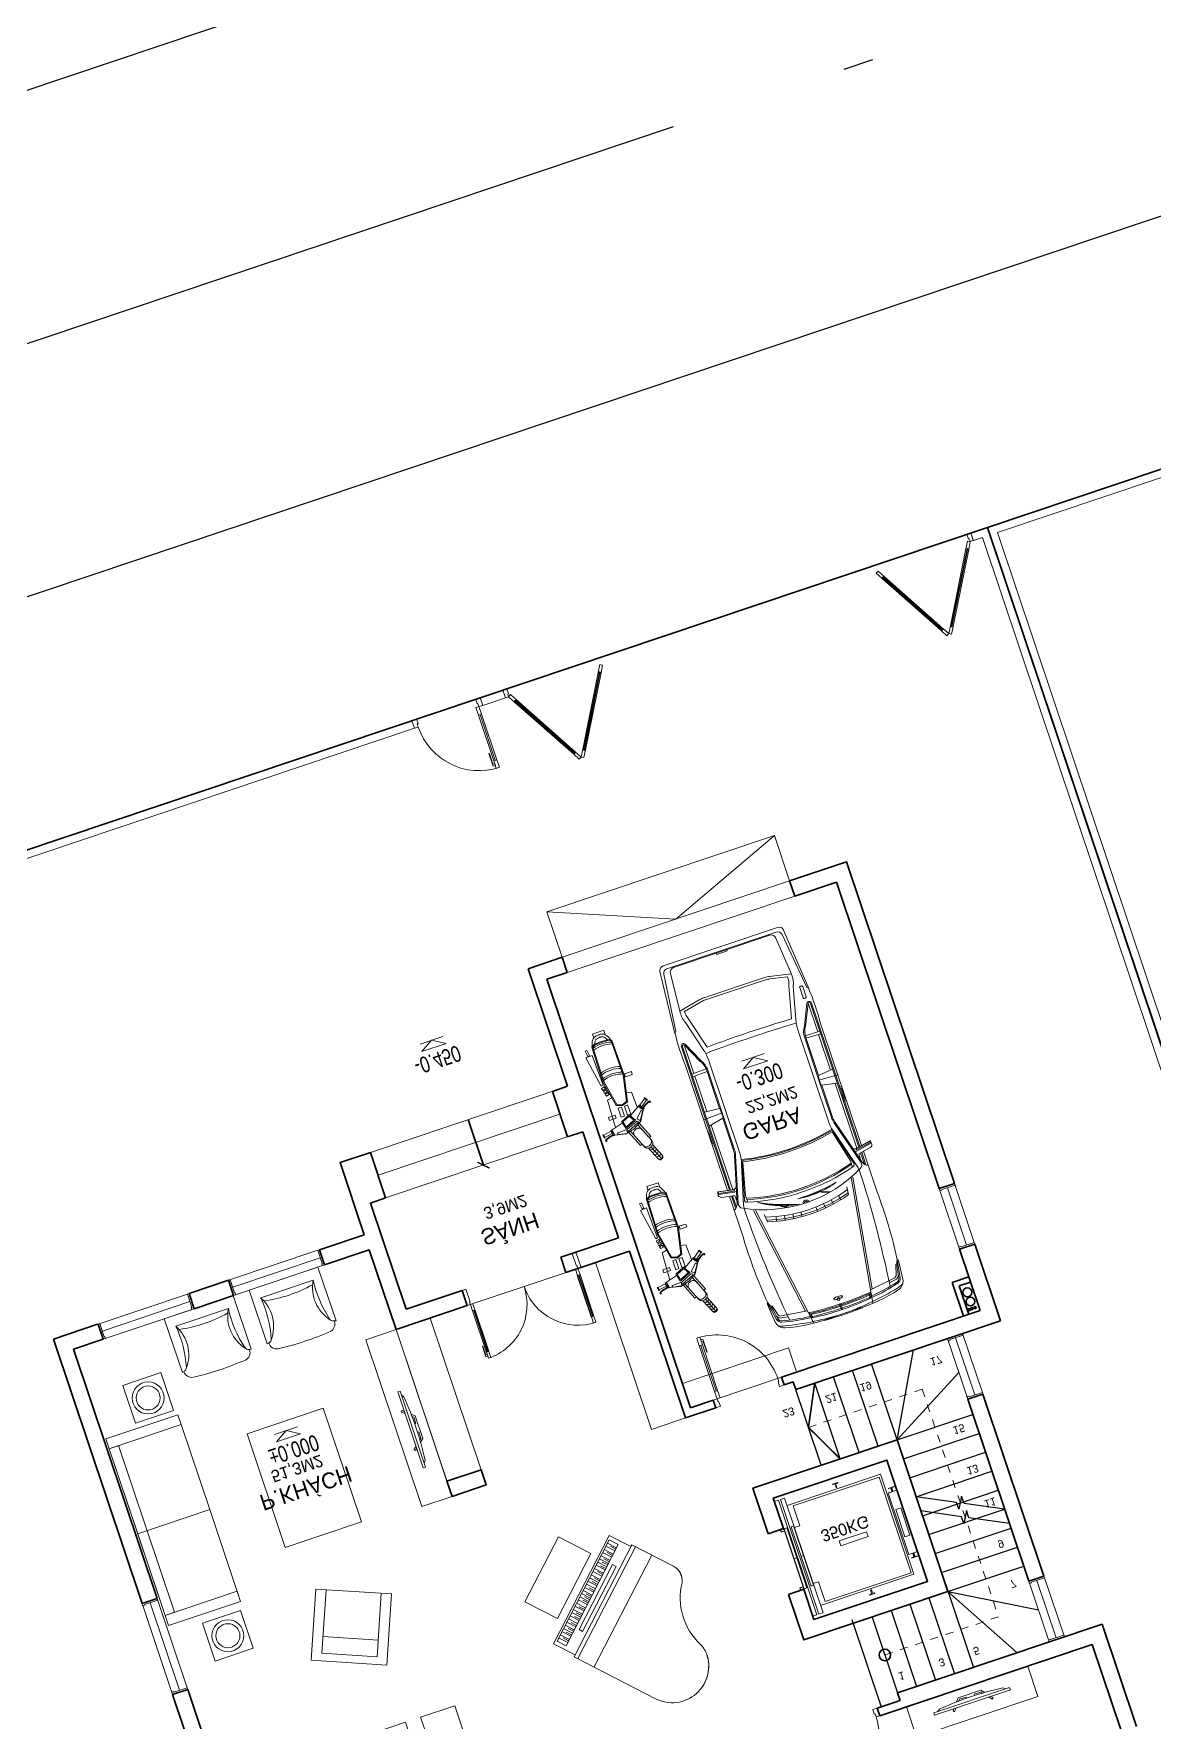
# Model space of a CAD drawing. Header units: metres. Extents: x 551291 to 569219, y 2064429 to 2066248.
# Drawn here: x 552563.18 to 552577.19, y 2065545.77 to 2065566.87 of the extents above; entities that cross this region are included whole.
import ezdxf

# ---------------------------------------------------------------- set-up
doc = ezdxf.new("R2010")
doc.units = ezdxf.units.M
for name, pattern in [('$AUDIT_BAD_LTYPE2', [0]), ('ACAD_ISO10W100', [18.5, 12, -3, 0.5, -3]), ('CENTER', [2, 1.25, -0.25, 0.25, -0.25]), ('HIDDEN', [0.375, 0.25, -0.125]), ('HIDDEN2', [0.1875, 0.125, -0.0625])]:
    doc.linetypes.add(name, pattern=pattern)
doc.layers.get('0').update_dxf_attribs({"linetype": 'CONTINUOUS'})
for name, color, linetype, lineweight in [('-CENTER', 143, 'CENTER', 13), ('-CONCRETE', 1, 'CONTINUOUS', 35), ('-DOOR', 137, 'CONTINUOUS', 9), ('-FURNITURE', 46, 'CONTINUOUS', 9), ('-HATCH', 8, 'CONTINUOUS', 5), ('-KH', 143, 'CONTINUOUS', 13), ('-LINE1', 7, 'CONTINUOUS', 18), ('-LINE2', 252, 'CONTINUOUS', 9), ('-TEXT', 7, 'CONTINUOUS', 15), ('-WALL', 4, 'CONTINUOUS', 35), ('CUA', 147, 'CONTINUOUS', 5)]:
    doc.layers.add(name, color=color, linetype=linetype, lineweight=lineweight)
for name, color, linetype in [('APOLIC', 7, 'CONTINUOUS'), ('ChiaLo', 128, 'CENTER'), ('datOBt', 42, 'CONTINUOUS'), ('LogDg', 7, 'CONTINUOUS'), ('loKBT', 42, 'CONTINUOUS'), ('SOLO', 7, 'CONTINUOUS'), ('TEXT25', 2, 'CONTINUOUS'), ('TimDg', 222, 'CONTINUOUS'), ('ViaHeS', 32, 'CONTINUOUS')]:
    doc.layers.add(name, color=color, linetype=linetype)
doc.styles.add('1', font='arial.ttf')
doc.styles.add('kieuchuDim', font='arial.ttf', dxfattribs={"width": 0.75})
doc.styles.add('T1', font='', dxfattribs={"height": 200})
doc.styles.add('vnavanth', font='', dxfattribs={"width": 0.8})
doc.styles.get('T1').set_extended_font_data('VNgeometric Light')
doc.styles.get('vnavanth').set_extended_font_data('.VnAvantH')
doc.dimstyles.new('1-100A3', dxfattribs={"dimscale": 100, "dimtxt": 2, "dimasz": 1.2, "dimexe": 1.8, "dimexo": 0, "dimgap": 0.75, "dimtad": 1, "dimdec": 0, "dimzin": 0, "dimdsep": 46, "dimtxsty": 'kieuchuDim', "dimblk": 'ARCHTICK', "dimcen": 0, "dimdle": 1.8, "dimclrd": 256, "dimclre": 256, "dimclrt": 7, "dimadec": 0, "dimazin": 0, "dimtfac": 0.0001, "dimtdec": 0, "dimtix": 1, "dimtmove": 2, "dimatfit": 3, "dimldrblk": 'ARCHTICK', "dimfxl": 0, "dimtolj": 1, "dimtzin": 0, "dimarcsym": 0})

# ---------------------------------------------------------------- blocks, each defined once
blk = doc.blocks.new('MAU M1BT')
at = {"layer": '-LINE1', "lineweight": 18}
for q in [(-7777, -4700), (-8377, -4700), (-8377, -4700)]:
    blk.add_line((-8377, -4700), q, dxfattribs=at)
at = {"layer": '-LINE1', "ltscale": 10}
blk.add_lwpolyline([(2760, -4600), (3100, -4600), (3100, 15200), (-9200, 15200), (-9200, -4600), (-3500, -4600)], dxfattribs=at)
at = {"layer": '-WALL'}
blk.add_lwpolyline([(-9300, -4700), (3200, -4700), (3200, 15300), (-9300, 15300)], close=True, dxfattribs=at)
blk = doc.blocks.new('*U1106')
at = {"ltscale": 10}
for p, q in [((0, 1600), (0, 0)), ((200, 1555), (200, 45)), ((400, 1555), (400, 0)), ((400, 0), (0, 0))]:
    blk.add_line(p, q, dxfattribs=at)
for points in [[(400, 1600), (400, 1555), (50, 1555), (50, 1540), (0, 1540), (0, 1600)], [(400, 0), (400, 45), (50, 45), (50, 60), (0, 60), (0, 0)]]:
    blk.add_lwpolyline(points, close=True, dxfattribs=at)
blk = doc.blocks.new('*U1121')
at = {"ltscale": 10}
for p, q in [((0, 2400), (0, 0)), ((200, 2355), (200, 45)), ((400, 2355), (400, 0)), ((400, 0), (0, 0))]:
    blk.add_line(p, q, dxfattribs=at)
for points in [[(400, 2400), (400, 2355), (50, 2355), (50, 2340), (0, 2340), (0, 2400)], [(400, 0), (400, 45), (50, 45), (50, 60), (0, 60), (0, 0)]]:
    blk.add_lwpolyline(points, close=True, dxfattribs=at)
blk = doc.blocks.new('*U1176')
for points in [[(22, 667), (22, 837), (50, 837), (50, 808), (27, 808), (27, 667)], [(0, 0), (50, 0), (50, -40), (60, -40), (60, -246), (0, -246)], [(1845, 0), (1795, 0), (1795, -40), (1785, -40), (1785, -246), (1845, -246)]]:
    blk.add_lwpolyline(points, close=True)
for points in [[(50, 772), (90, 772), (90, 872), (50, 872), (50, 772)], [(1795, 772), (1755, 772), (1755, 872), (1795, 872), (1795, 772)], [(50, 775), (50, 100)], [(1795, 775), (1795, 100)], [(50, 100), (90, 100), (90, 0), (50, 0), (50, 100)], [(1795, 100), (1755, 100), (1755, 0), (1795, 0), (1795, 100)]]:
    blk.add_lwpolyline(points)
at = {"ltscale": 0.3}
for points in [[(922, 0, 0.414214), (50, 872, 0.414214)], [(922, 0, -0.414214), (1795, 872, -0.414214)]]:
    blk.add_lwpolyline(points, format="xyb", dxfattribs=at)
at = {"layer": 'APOLIC', "linetype": '$AUDIT_BAD_LTYPE2'}
for p, q in [((70, 100), (70, 772)), ((90, 772), (90, 100)), ((1755, 772), (1755, 100)), ((1775, 100), (1775, 772))]:
    blk.add_line(p, q, dxfattribs=at)
blk = doc.blocks.new('A$C6CE07C06')
for p, q in [((2811, 1945), (2844, 1766)), ((2816, 1953), (2822, 1954)), ((2828, 1949), (2860, 1769)), ((1355, 1774), (989, 1774)), ((1356, 1801), (1350, 1615)), ((1387, 1801), (1382, 1615)), ((1842, 1774), (1387, 1774)), ((1857, 1615), (1840, 1801)), ((1925, 1839), (1915, 1601)), ((1980, 1615), (2018, 1801)), ((2839, 1774), (2013, 1774)), ((2856, 1761), (2853, 1760)), ((2900, 1839), (3433, 1839)), ((3068, 1815), (2905, 1815)), ((3055, 1801), (2907, 1801)), ((2996, 1774), (2912, 1774)), ((3245, 1511), (3341, 1500)), ((3370, 1393), (3312, 1380)), ((3391, 1290), (3332, 1281)), ((3406, 1186), (3347, 1180)), ((3414, 1081), (3355, 1079)), ((3414, 884), (3355, 886)), ((3391, 675), (3332, 685)), ((3406, 779), (3347, 785)), ((3341, 465), (3245, 454)), ((3370, 572), (3312, 585)), ((1356, 164), (1350, 350)), ((1387, 164), (1382, 351)), ((1857, 351), (1840, 164)), ((1925, 127), (1915, 364)), ((1980, 351), (2018, 164)), ((1355, 191), (989, 191)), ((1842, 191), (1387, 191)), ((2839, 191), (2013, 191)), ((2811, 20), (2844, 199)), ((2816, 12), (2822, 11)), ((2828, 16), (2860, 196)), ((2901, 127), (3422, 127)), ((3068, 150), (2905, 150)), ((3055, 164), (2907, 164)), ((2996, 191), (2912, 191))]:
    blk.add_line(p, q)
for points in [[(817, 1835, -0.039974), (1255, 1839), (2827, 1839)], [(2912, 1774), (2884, 1931, 0.322829), (2849, 1965), (2812, 1959, 0.422531), (2806, 1952), (2842, 1758), (2825, 1723)], [(4553, 340, -0.027873), (3110, 247, -0.059366), (3058, 256), (2582, 386, 0.079464), (2446, 413), (1281, 413, 0.06068), (1127, 394), (736, 296, -0.120949), (592, 270), (116, 311, -0.39497), (59, 371), (59, 1600, -0.404135), (117, 1660), (602, 1699, -0.112937), (736, 1673), (1127, 1571, 0.06068), (1281, 1553), (2446, 1553, 0.070217), (2582, 1578), (3058, 1711, -0.044809), (3109, 1718, -0.02806), (4553, 1625)], [(585, 1698), (531, 1430, 0.050349), (524, 1369), (524, 593, 0.051729), (531, 530), (585, 271)], [(713, 346, -0.11132), (605, 325), (561, 536, -0.051729), (555, 593), (555, 1369, -0.050349), (560, 1424), (605, 1644, -0.111864), (714, 1623), (1102, 1522, 0.016174), (1102, 443), (713, 347)], [(2832, 150), (1846, 150), (999, 150, -0.758852), (984, 205), (1232, 321, -0.14996), (1372, 364), (1915, 364), (2389, 364, -0.077307), (2455, 354), (3016, 199, 0.360394), (3088, 230, 0.242572), (3089, 1735, 0.360655), (3017, 1766), (2455, 1611, -0.077307), (2389, 1601), (1915, 1601), (1372, 1601, -0.137614), (1232, 1645), (984, 1761, -0.758852), (999, 1815), (1846, 1815), (2832, 1815)], [(2834, 1801), (999, 1801, 0.768317), (992, 1772), (1240, 1655, 0.14228), (1371, 1613), (1857, 1615), (1865, 1608), (1971, 1608), (1980, 1615), (2389, 1615, 0.077278), (2451, 1624), (3023, 1782, 0.231129), (3080, 1839)], [(4578, 1777, -0.06824), (4603, 1702, -0.051611), (4688, 983), (4688, 1178, 0.069896), (4626, 1707, 0.32103), (4523, 1797), (4292, 1820, 0.311578), (4273, 1810, 0.311578)], [(4609, 1370, 0.043765), (4549, 1724, 0.303464), (4496, 1773), (4373, 1795, 0.018633), (4273, 1810, 0.083909), (4370, 1778), (4493, 1756, -0.304556), (4533, 1720, -0.038587), (4593, 1374)], [(4517, 1385), (4476, 1703, 0.304567), (4446, 1739), (4333, 1770, -0.23887), (4324, 1778), (4320, 1790)], [(4512, 1628), (4500, 1706, 0.304567), (4453, 1762), (4438, 1766)], [(1170, 1557, 0.017383), (1170, 408, -9.34877)], [(2526, 1563, -0.107872), (2527, 402, 0.970081)], [(2537, 1565, -0.107895), (2538, 400, -0.109161)], [(3212, 1273, -0.045041), (3259, 1070, 0.050749), (3081, 1543, -0.062222), (3208, 1285), (3219, 1281), (3256, 1209)], [(3104, 1495, -0.052375), (3205, 1275), (3214, 1272), (3259, 1184)], [(4578, 988, 0.025968), (4561, 1353, -0.502127), (4565, 1357), (4613, 1347)], [(3197, 762, -0.045041), (3153, 558, 0.050749), (3195, 1062, -0.062222), (3198, 775), (3207, 766), (3242, 679)], [(4689, 1226), (4695, 1226, -0.001921), (4700, 983)], [(3239, 660), (3198, 760), (3191, 767, 0.052375), (3195, 1009)], [(4578, 188, 0.06824), (4603, 263, 0.051611), (4688, 983), (4688, 788, -0.069896), (4626, 258, -0.32103), (4523, 168), (4292, 145, -0.311578), (4273, 155, -0.311578)], [(4613, 618), (4565, 608, -0.502127), (4561, 612, 0.02601), (4578, 977, 0.026384)], [(4689, 739), (4695, 739, 0.001921), (4700, 983)], [(4611, 595, -0.046101), (4549, 241, -0.303464), (4496, 192), (4373, 171, -0.018633), (4273, 155, -0.083909), (4370, 187), (4493, 209, 0.304556), (4533, 245, 0.038587), (4593, 591)], [(4517, 580), (4476, 262, -0.304567), (4446, 227), (4333, 195, 0.23887), (4324, 187), (4320, 175)], [(2834, 164), (999, 164, -0.768317), (992, 193), (1240, 310, -0.149181), (1371, 351), (1857, 351), (1865, 357), (1971, 357), (1980, 351), (2389, 351, -0.077278), (2451, 341), (3023, 184, -0.228236), (3080, 127)], [(2912, 191), (2884, 34, -0.322829), (2849, 0), (2812, 6, -0.422531), (2806, 14), (2842, 207), (2825, 242)], [(4512, 337), (4500, 259, -0.304567), (4453, 203), (4438, 199)], [(817, 130, 0.041495), (1267, 127), (2827, 127)]]:
    blk.add_lwpolyline(points, format="xyb")
for points in [[(2835, 1963), (2874, 1764), (2872, 1737)], [(2072, 1839), (2072, 1815), (2251, 1815), (2251, 1839)], [(2092, 1839), (2092, 1830), (2233, 1830), (2233, 1839)], [(2558, 1553), (2959, 1653), (3041, 1653)], [(3153, 1597), (4682, 1360)], [(3157, 1617), (4514, 1407)], [(49, 1051), (76, 1051), (76, 920), (49, 920)], [(2558, 412), (2959, 313), (3041, 313)], [(3153, 368), (4682, 605)], [(3157, 348), (4514, 558)], [(2835, 2), (2874, 201), (2872, 228)], [(2072, 127), (2072, 150), (2251, 150), (2251, 127)], [(2092, 127), (2092, 135), (2233, 135), (2233, 127)]]:
    blk.add_lwpolyline(points)
for points in [[(48, 285), (48, 1680, -0.373826), (99, 1739), (803, 1820), (820, 1839), (54, 1773, 0.383818), (0, 1713), (0, 252, 0.383818), (54, 192), (820, 126), (803, 145), (99, 226, -0.373826)], [(2557, 404), (3001, 284, 0.388671), (3036, 301, 0.143383), (3036, 1665, 0.390953), (3001, 1682), (2557, 1559, -0.106047)], [(4564, 983, 0.027521), (4546, 1368, -0.543027), (4554, 1373), (4603, 1360, -0.308444), (4617, 1345, -0.028524), (4637, 983, -0.028524), (4617, 620, -0.308444), (4603, 605), (4554, 592, -0.543027), (4546, 597, 0.027521)], [(4501, 981, 0.027754), (4500, 1005, 0.037978), (4497, 1021, 0.078467), (4490, 1036, 0.253942), (4486, 1038, 0.253942), (4481, 1036, 0.078467), (4475, 1021, 0.037978), (4472, 1005, 0.027754), (4470, 981, 0.027754), (4472, 958, 0.037978), (4475, 941, 0.078467), (4481, 927, 0.253942), (4486, 924, 0.253942), (4490, 927, 0.078467), (4497, 941, 0.037978), (4500, 958, 0.027754)], [(906, 228), (776, 228, 0.414214), (764, 215), (764, 203, 0.414214), (776, 190), (906, 190, 0.414214), (919, 203), (919, 215, 0.414214)]]:
    blk.add_lwpolyline(points, format="xyb", close=True)
blk.add_lwpolyline([(4637, 988), (4570, 988), (4570, 977), (4637, 977)], close=True)
blk.add_circle((4502, 982), 17.5)
for centre, radius, start, end in [((2818, 1947), 6.67, 102.2823, 190.4042), ((2821, 1948), 6.67, 10.3268, 82.609), ((3648, -4086), 5929, 83.9529, 92.0822), ((2851, 1767), 6.67, 190.4042, 285.2365), ((2854, 1768), 6.67, 285.2365, 10.3268), ((714, 984), 2372, 343.5716, 16.3779), ((714, 983), 2387, 343.6793, 16.2892), ((1629, 983), 1731, 359.9757, 17.6213), ((1607, 983), 1789, 359.9764, 16.8703), ((1629, 983), 1789, 359.9764, 16.7982), ((1059, 1015), 3532, 359.565, 5.5133), ((1059, 1015), 3560, 359.5684, 5.381), ((4612, 1343), 4.58, 6.5805, 75.1489), ((3280, 983), 40.8, 103.7631, 256.1858), ((3280, 983), 25.6, 111.5508, 248.398), ((1629, 982), 1731, 342.3787, 0.0243), ((1607, 982), 1789, 343.1297, 0.0236), ((1629, 982), 1789, 343.2018, 0.0236), ((1059, 950), 3532, 354.4867, 0.4446), ((1059, 950), 3560, 354.619, 0.4411), ((4612, 622), 4.58, 284.8511, 353.4195), ((2851, 198), 6.67, 74.7635, 169.5958), ((2818, 19), 6.67, 169.5958, 257.7177), ((2821, 17), 6.67, 277.391, 349.6732), ((2854, 197), 6.67, 349.6732, 74.7635), ((3653, 6050), 5928, 267.7698, 276.0029)]:
    blk.add_arc(centre, radius, start, end)
blk = doc.blocks.new('mb-xemay3')
for p, q in [((-251, 1752), (-271, 1714)), ((-235, 1716), (-256, 1678)), ((-170, 1565), (-251, 1752)), ((-251, 1752), (-209, 1741)), ((-235, 1716), (-194, 1705)), ((-220, 1680), (-240, 1642)), ((-204, 1644), (-224, 1606)), ((-220, 1680), (-178, 1669)), ((-189, 1608), (-209, 1570)), ((-204, 1644), (-162, 1633)), ((-189, 1608), (-147, 1596)), ((-51, 1510), (-75, 1499)), ((-187, 1451), (-212, 1440)), ((174, 1196), (158, 841)), ((-164, 1040), (-155, 841)), ((-155, 841), (-93, 828)), ((158, 841), (97, 828))]:
    blk.add_line(p, q)
for points in [[(-198, 1545), (-271, 1714, -0.414214), (-257, 1750), (-245, 1755, -0.414214), (-209, 1741)], [(-209, 1741), (-136, 1572, -0.414214)], [(-101, 1252), (-205, 1492, -0.414214), (-176, 1563), (-164, 1568, -0.414214), (-93, 1540)], [(-132, 1324), (-195, 1469, -0.414214), (-167, 1540), (-154, 1546, -0.414214), (-83, 1517)], [(-93, 1540), (11, 1300, -0.414214)], [(-51, 1510), (37, 1307, -0.414214)], [(-124, 1238), (-212, 1440, -0.414214)], [(-132, 1324), (-132, 1324, 0.414214), (-61, 1296), (-49, 1301, 0.414214), (-21, 1372)], [(2, 965), (-71, 938, 0.159003), (-72, 936), (-137, 607, 0.056269), (-137, 606), (-129, 148, 0.282908), (-126, 144), (-85, 124, 0.100529), (-83, 124), (2, 121)], [(2, 965), (74, 938, -0.159003), (76, 936), (141, 607, -0.056269), (141, 606), (132, 148, -0.282908), (130, 144), (89, 124, -0.100529), (87, 124), (2, 121)]]:
    blk.add_lwpolyline(points, format="xyb")
for points in [[(-48, 1283), (-151, 1222), (-226, 1096), (-180, 1036), (-53, 1113)], [(-48, 1283), (67, 1316), (210, 1284), (222, 1209), (78, 1170)], [(236, 1271), (258, 1277), (277, 1281), (291, 1285), (303, 1288), (311, 1291), (318, 1294), (323, 1296), (327, 1298), (330, 1300), (333, 1302), (336, 1303), (338, 1305), (339, 1306), (340, 1308), (341, 1309), (342, 1310), (342, 1312), (343, 1314), (343, 1315), (343, 1317), (342, 1318), (342, 1320), (341, 1321), (341, 1322), (340, 1323), (339, 1324), (338, 1325), (337, 1325), (336, 1325), (335, 1325), (334, 1325), (333, 1325), (332, 1325), (331, 1324), (331, 1323), (330, 1323), (329, 1322), (329, 1321), (329, 1320), (329, 1320), (329, 1319), (329, 1318), (329, 1318), (330, 1317), (330, 1316), (331, 1316), (331, 1315), (332, 1314), (332, 1314), (332, 1313), (333, 1313), (333, 1312), (332, 1311), (332, 1311), (332, 1310), (331, 1309), (330, 1308), (329, 1307), (327, 1306), (325, 1305), (323, 1304), (321, 1302), (318, 1301), (314, 1300), (310, 1298), (306, 1297), (302, 1295), (296, 1294), (291, 1292), (285, 1291), (279, 1289), (273, 1288), (266, 1286), (259, 1284), (253, 1283), (247, 1281), (243, 1279), (239, 1277), (237, 1274), (236, 1271)], [(-235, 1068), (-254, 1055), (-270, 1045), (-283, 1037), (-293, 1031), (-301, 1027), (-308, 1024), (-313, 1022), (-317, 1020), (-320, 1019), (-324, 1018), (-326, 1017), (-329, 1017), (-331, 1017), (-333, 1017), (-335, 1017), (-336, 1018), (-338, 1019), (-339, 1019), (-340, 1021), (-341, 1022), (-342, 1023), (-343, 1024), (-344, 1026), (-344, 1027), (-344, 1028), (-344, 1029), (-344, 1030), (-343, 1031), (-343, 1032), (-342, 1033), (-341, 1034), (-341, 1034), (-340, 1035), (-339, 1035), (-338, 1035), (-337, 1035), (-336, 1035), (-335, 1035), (-334, 1034), (-334, 1034), (-333, 1033), (-333, 1033), (-333, 1032), (-333, 1031), (-332, 1030), (-332, 1029), (-332, 1029), (-332, 1028), (-332, 1027), (-332, 1027), (-331, 1026), (-331, 1026), (-330, 1025), (-329, 1025), (-329, 1025), (-327, 1025), (-326, 1025), (-325, 1025), (-323, 1025), (-321, 1026), (-318, 1027), (-316, 1028), (-313, 1029), (-309, 1030), (-306, 1032), (-302, 1034), (-297, 1037), (-293, 1039), (-288, 1042), (-283, 1045), (-277, 1049), (-272, 1052), (-266, 1056), (-261, 1060), (-255, 1063), (-250, 1066), (-245, 1069), (-241, 1070), (-238, 1070), (-235, 1068)], [(6, 955), (-62, 929), (-126, 605), (-118, 152), (-82, 135), (2, 132)], [(-2, 955), (65, 929), (129, 605), (121, 152), (85, 135), (1, 132)], [(165, 247), (247, 254), (178, 651), (151, 646), (165, 247)], [(127, 142), (119, 114), (109, 88), (98, 69), (86, 55), (74, 46), (61, 40), (50, 36), (38, 34), (28, 33), (18, 32), (9, 31), (0, 31), (-8, 31), (-17, 31), (-26, 32), (-35, 34), (-44, 36), (-54, 39), (-65, 45), (-75, 55), (-86, 69), (-97, 88), (-109, 114), (-117, 139)], [(87, 124), (79, 103), (70, 89), (62, 80), (56, 75), (49, 71), (42, 69), (33, 68), (23, 66), (15, 65), (7, 65), (0, 64), (-7, 64), (-14, 65), (-21, 66), (-29, 67), (-35, 68), (-40, 70), (-45, 73), (-51, 78), (-58, 88), (-67, 103), (-76, 124)], [(-75, 55), (-75, -4), (76, -4)], [(76, -4), (76, 48)]]:
    blk.add_lwpolyline(points)
for points in [[(49, 1288), (46, 1273, -0.263447), (42, 1267), (-99, 1206, -0.284079), (-106, 1207), (-118, 1217, -0.557537), (-116, 1228), (39, 1295, -0.582971)], [(51, 1304), (52, 1273, 0.410324), (59, 1266), (165, 1270, 0.378952), (172, 1276), (172, 1284, 0.387788), (167, 1291), (59, 1311, 0.482138)], [(-141, 1206), (-120, 1184, -0.410324), (-120, 1174), (-195, 1099, -0.378952), (-204, 1099), (-210, 1104, -0.387788), (-212, 1113), (-152, 1205, -0.482138)], [(55, 1244), (78, 1156, -0.369055), (74, 1149), (-34, 1102, -0.369055), (-43, 1104), (-91, 1181, -0.460861), (-88, 1190), (46, 1248, -0.460861)], [(46, 1225), (62, 1164, -0.369055), (58, 1156), (-29, 1119, -0.369055), (-38, 1121), (-71, 1175, -0.460861), (-68, 1184), (37, 1230, -0.460861)]]:
    blk.add_lwpolyline(points, format="xyb", close=True)
for points in [[(229, 1210), (217, 1285), (228, 1286), (240, 1212)], [(243, 1221), (238, 1253), (339, 1271), (344, 1239)], [(347, 1234), (339, 1278), (346, 1279), (354, 1235)], [(-186, 1031), (-232, 1091), (-240, 1084), (-194, 1024)], [(-60, 1096), (-60, 977), (-17, 977), (-17, 1096)], [(21, 1097), (21, 978), (64, 978), (64, 1097)], [(129, 1047), (129, 1086), (218, 1086), (218, 1047)], [(-284, 961), (-311, 998), (-316, 994), (-289, 957)], [(-204, 1029), (-223, 1055), (-305, 993), (-286, 967)], [(-148, 595), (-148, 634), (-237, 634), (-237, 595)], [(119, 779), (125, 752), (163, 761), (157, 787)], [(130, 738), (136, 712), (174, 720), (168, 747)], [(139, 696), (145, 670), (183, 678), (178, 705)], [(229, 172), (220, 244), (197, 242), (205, 169)]]:
    blk.add_lwpolyline(points, close=True)
for centre, radius, start, end in [((2, 965), 396, 249.5167, 290.4833), ((2, 891), 396, 249.5167, 290.4833), ((2, 965), 420, 250.8281, 289.1719), ((2, 891), 420, 250.8281, 289.1719), ((2, 569), 396, 252.3489, 287.6511), ((2, 569), 420, 253.4375, 286.5625)]:
    blk.add_arc(centre, radius, start, end)
blk = doc.blocks.new('*U1186')
at = {"linetype": '$AUDIT_BAD_LTYPE2'}
for p, q in [((70, 100), (70, 700)), ((90, 700), (90, 100))]:
    blk.add_line(p, q, dxfattribs=at)
for points in [[(50, 700), (90, 700), (90, 800), (50, 800), (50, 700)], [(50, 703), (50, 100)], [(50, 100), (90, 100), (90, 0), (50, 0), (50, 100)]]:
    blk.add_lwpolyline(points)
for points in [[(118, 595), (118, 764), (90, 764), (90, 736), (113, 736), (113, 595)], [(0, 0), (50, 0), (50, -40), (60, -40), (60, -100), (0, -100)], [(900, 0), (850, 0), (850, -40), (840, -40), (840, -100), (900, -100)]]:
    blk.add_lwpolyline(points, close=True)
at = {"linetype": '$AUDIT_BAD_LTYPE2', "ltscale": 0.3}
blk.add_arc((50, 0), 800, 0, 90, dxfattribs=at)
blk = doc.blocks.new('_ArchTick')
at = {"color": 0, "linetype": 'ByBlock', "const_width": 0.15}
blk.add_lwpolyline([(-0.5, -0.5), (0.5, 0.5)], dxfattribs=at)
blk = doc.blocks.new('CONG2')
at = {"layer": '-LINE1', "lineweight": 18}
blk.add_line((257137, -126793), (257137, -126693), dxfattribs=at)
at = {"ltscale": 100}
for p, q in [((255907, -126606), (256397, -125757)), ((257047, -126606), (256557, -125757)), ((256427, -125775), (255937, -126623)), ((256527, -125775), (257017, -126623))]:
    blk.add_line(p, q, dxfattribs=at)
at = {"color": 8, "ltscale": 100}
for points in [[(256412, -125755), (256421, -125760), (255921, -126626), (255912, -126621)], [(256541, -125755), (256533, -125760), (257033, -126626), (257041, -126621)]]:
    blk.add_lwpolyline(points, close=True, dxfattribs=at)
at = {"ltscale": 100}
for points in [[(256477, -125688), (256427, -125775), (256416, -125768), (256421, -125760), (256412, -125755), (256407, -125763), (256397, -125757), (256447, -125671)], [(256477, -125688), (256527, -125775), (256538, -125768), (256533, -125760), (256541, -125755), (256546, -125763), (256557, -125757), (256507, -125671)], [(255917, -126612), (255912, -126621), (255921, -126626), (255926, -126617), (255937, -126623), (255887, -126710), (255857, -126693), (255907, -126606)], [(257036, -126612), (257041, -126621), (257033, -126626), (257028, -126617), (257017, -126623), (257067, -126710), (257097, -126693), (257047, -126606)], [(257087, -126728), (257097, -126728), (257097, -126693), (257137, -126693), (257137, -126793), (257087, -126793)]]:
    blk.add_lwpolyline(points, close=True, dxfattribs=at)
blk = doc.blocks.new('*U1178')
at = {"linetype": '$AUDIT_BAD_LTYPE2'}
for p, q in [((70, 100), (70, 700)), ((90, 700), (90, 100))]:
    blk.add_line(p, q, dxfattribs=at)
for points in [[(50, 700), (90, 700), (90, 800), (50, 800), (50, 700)], [(50, 703), (50, 100)], [(50, 100), (90, 100), (90, 0), (50, 0), (50, 100)]]:
    blk.add_lwpolyline(points)
for points in [[(118, 595), (118, 764), (90, 764), (90, 736), (113, 736), (113, 595)], [(0, 0), (50, 0), (50, -40), (60, -40), (60, -100), (0, -100)], [(900, 0), (850, 0), (850, -40), (840, -40), (840, -100), (900, -100)]]:
    blk.add_lwpolyline(points, close=True)
at = {"linetype": '$AUDIT_BAD_LTYPE2', "ltscale": 0.3}
blk.add_arc((50, 0), 800, 0, 90, dxfattribs=at)
blk = doc.blocks.new('A$Cb65e9cbc')
at = {"layer": '-FURNITURE'}
for p, q in [((0, 1000), (1062, 1000)), ((0, 1000), (0, 0)), ((1062, 1000), (1062, 0)), ((144, 892), (144, 0)), ((144, 892), (918, 892)), ((918, 892), (918, 0)), ((144, 658), (918, 658)), ((1062, 0), (0, 0))]:
    blk.add_line(p, q, dxfattribs=at)
blk = doc.blocks.new('XR.MB.LM123$0$tvi 1')
blk.add_lwpolyline([(29, 0), (29, -1000), (0, -1000), (0, 0)], close=True)
for points in [[(29, -50), (52, -81)], [(-24, -236), (-39, -252)], [(0, -285), (-39, -252)], [(0, -256), (-24, -236)], [(70, -315), (111, -350), (111, -650), (70, -685)], [(89, -446), (89, -360), (71, -345)], [(89, -554), (89, -640), (71, -655)], [(89, -446), (73, -446)], [(89, -554), (73, -554)], [(0, -715), (-39, -748)], [(-24, -764), (-39, -748)], [(0, -744), (-24, -764)], [(29, -950), (52, -919)]]:
    blk.add_lwpolyline(points)
blk.add_arc((-4025, -500), 4099, 354.1311, 5.8689)
blk = doc.blocks.new('A$C44D3751E')
at = {"layer": '-FURNITURE'}
blk.add_lwpolyline([(0, 0), (0, 500), (500, 500), (500, 0)], close=True, dxfattribs=at)
for radius in [200, 150]:
    blk.add_circle((250, 250), radius, dxfattribs=at)
blk = doc.blocks.new('ghe11asdsdsdsd')
at = {"layer": '-FURNITURE', "ltscale": 5}
for p, q in [((-454, 642), (-454, -60)), ((447, 643), (445, -59)), ((339, 75), (-348, 74)), ((445, -59), (-454, -60))]:
    blk.add_line(p, q, dxfattribs=at)
for centre, radius, start, end in [((-557, 172), 481, 73.628, 77.6744), ((-330, 640), 103, 97.7909, 180.472), ((-435, 586), 50, 17.2905, 73.628), ((14, -3057), 3816, 85.1505, 95.3732), ((322, 644), 103, 359.5522, 82.2333), ((428, 586), 50, 106.2084, 162.5459), ((548, 172), 481, 102.162, 106.2084), ((-753, 311), 469, 329.603, 39.8271), ((-1717, 235), 1379, 353.2677, 15.3477), ((745, 311), 469, 140.0382, 210.2652), ((1709, 233), 1379, 164.5193, 186.6002), ((-1, -1576), 1730, 79.6029, 100.5814)]:
    blk.add_arc(centre, radius, start, end, dxfattribs=at)
blk = doc.blocks.new('A$C09521F9B')
at = {"linetype": 'ByBlock'}
for p, q in [((787, 684), (-787, 684)), ((787, 456), (-787, 456)), ((787, 405), (-787, 405)), ((-711, 125), (-711, 252)), ((711, 252), (-711, 252)), ((-667, 125), (-667, 252)), ((-641, 252), (-641, 176)), ((-622, 125), (-622, 252)), ((-578, 125), (-578, 252)), ((-559, 252), (-559, 176)), ((-533, 125), (-533, 252)), ((-508, 252), (-508, 176)), ((-489, 125), (-489, 252)), ((-457, 354), (457, 354)), ((-457, 303), (-457, 354)), ((457, 303), (-457, 303)), ((-445, 125), (-445, 252)), ((-425, 252), (-425, 176)), ((-400, 125), (-400, 252)), ((-356, 125), (-356, 252)), ((-337, 252), (-337, 176)), ((-311, 125), (-311, 252)), ((-286, 252), (-286, 176)), ((-267, 125), (-267, 252)), ((-222, 125), (-222, 252)), ((-203, 252), (-203, 176)), ((-178, 125), (-178, 252)), ((-133, 125), (-133, 252)), ((-108, 252), (-108, 176)), ((-89, 125), (-89, 252)), ((-64, 252), (-64, 176)), ((-44, 125), (-44, 252)), ((-19, 252), (-19, 176)), ((0, 125), (0, 252)), ((44, 125), (44, 252)), ((63, 252), (63, 176)), ((89, 125), (89, 252)), ((133, 125), (133, 252)), ((152, 252), (152, 176)), ((178, 125), (178, 252)), ((203, 252), (203, 176)), ((222, 125), (222, 252)), ((267, 125), (267, 252)), ((292, 252), (292, 176)), ((311, 125), (311, 252)), ((356, 125), (356, 252)), ((375, 252), (375, 176)), ((400, 125), (400, 252)), ((425, 252), (425, 176)), ((444, 125), (444, 252)), ((457, 354), (457, 303)), ((470, 252), (470, 176)), ((489, 125), (489, 252)), ((533, 125), (533, 252)), ((559, 252), (559, 176)), ((578, 125), (578, 252)), ((622, 125), (622, 252)), ((648, 252), (648, 176)), ((667, 125), (667, 252)), ((711, 125), (711, 252)), ((-711, 125), (711, 125))]:
    blk.add_line(p, q, dxfattribs=at)
at = {"ltscale": 0.5}
blk.add_lwpolyline([(654, 1180, -0.271079), (75, 1734, 0.116563), (7, 1857, 0.684007), (-787, 1548), (-787, 405), (-762, 405), (-762, 100), (762, 100), (762, 405), (787, 405), (787, 989, 0.320872), (650, 1181)], format="xyb", dxfattribs=at)
blk.add_lwpolyline([(-762, 100), (762, 100), (762, 405), (787, 405), (787, 989, 0.314197), (654, 1180, -0.271079), (75, 1734, 0.116563), (7, 1857, 0.210327), (-330, 2005, 0.092916), (-496, 1974, 0.30939), (-787, 1548), (-787, 405), (-762, 405), (-762, 100)], format="xyb", close=True, dxfattribs=at)
at = {"linetype": 'ByBlock'}
blk.add_lwpolyline([(457, -457), (457, 0), (-457, 0), (-457, -457)], close=True, dxfattribs=at)
blk = doc.blocks.new('*U1171')
at = {"linetype": '$AUDIT_BAD_LTYPE2'}
for p, q in [((70, 100), (70, 700)), ((90, 700), (90, 100))]:
    blk.add_line(p, q, dxfattribs=at)
for points in [[(50, 700), (90, 700), (90, 800), (50, 800), (50, 700)], [(50, 703), (50, 100)], [(50, 100), (90, 100), (90, 0), (50, 0), (50, 100)]]:
    blk.add_lwpolyline(points)
for points in [[(118, 595), (118, 764), (90, 764), (90, 736), (113, 736), (113, 595)], [(0, 0), (50, 0), (50, -40), (60, -40), (60, -100), (0, -100)], [(900, 0), (850, 0), (850, -40), (840, -40), (840, -100), (900, -100)]]:
    blk.add_lwpolyline(points, close=True)
at = {"linetype": '$AUDIT_BAD_LTYPE2', "ltscale": 0.3}
blk.add_arc((50, 0), 800, 0, 90, dxfattribs=at)
blk = doc.blocks.new('A$Ca351c59e')
at = {"layer": '-FURNITURE'}
for points in [[(200, 1555), (650, 1555), (650, 2005), (200, 2005), (200, 1555)], [(850, 1555), (1300, 1555), (1300, 2005), (850, 2005), (850, 1555)], [(1500, 1555), (1950, 1555), (1950, 2005), (1500, 2005), (1500, 1555)], [(2150, 1555), (2600, 1555), (2600, 2005), (2150, 2005), (2150, 1555)], [(100, 602), (2700, 602), (2700, 1502), (100, 1502), (100, 602)], [(200, 550), (650, 550), (650, 100), (200, 100), (200, 550)], [(850, 550), (1300, 550), (1300, 100), (850, 100), (850, 550)], [(1500, 550), (1950, 550), (1950, 100), (1500, 100), (1500, 550)], [(2150, 550), (2600, 550), (2600, 100), (2150, 100), (2150, 550)]]:
    blk.add_lwpolyline(points, dxfattribs=at)
blk = doc.blocks.new('THANG M 350KG')
at = {"layer": '-CONCRETE'}
for points in [[(1200, -1700), (1800, -1700), (1800, 200), (-200, 200), (-200, -1700), (400, -1700)], [(1200, -1500), (1600, -1500), (1600, 0), (0, 0), (0, -1500), (400, -1500)], [(400, -1500), (400, -1700)], [(1200, -1500), (1200, -1700)]]:
    blk.add_lwpolyline(points, dxfattribs=at)
at = {"layer": '-LINE2', "linetype": 'Continuous', "ltscale": 2}
for p, q in [((142, -134), (1458, -134)), ((142, -1365), (142, -134)), ((170, -161), (1430, -161)), ((170, -1293), (170, -161)), ((299, -101), (296, -101)), ((341, -19), (341, -46)), ((344, -19), (341, -19)), ((341, -98), (341, -71)), ((344, -19), (344, -46)), ((344, -98), (344, -71)), ((389, -51), (349, -51)), ((389, -54), (349, -54)), ((389, -63), (349, -63)), ((389, -66), (349, -66)), ((392, -57), (392, -60)), ((395, -57), (395, -60)), ((1205, -57), (1205, -60)), ((1208, -57), (1208, -60)), ((1211, -51), (1251, -51)), ((1211, -54), (1251, -54)), ((1211, -63), (1251, -63)), ((1211, -66), (1251, -66)), ((1211, -101), (1214, -101)), ((1256, -19), (1259, -19)), ((1256, -19), (1256, -46)), ((1256, -98), (1256, -71)), ((1259, -19), (1259, -46)), ((1259, -98), (1259, -71)), ((1430, -1293), (1430, -161)), ((1458, -1365), (1458, -134)), ((1556, -1365), (44, -1365)), ((44, -1419), (44, -1365)), ((1556, -1419), (44, -1419)), ((1556, -1446), (44, -1446)), ((44, -1446), (44, -1500)), ((170, -1293), (431, -1293)), ((1195, -1456), (404, -1456)), ((404, -1456), (404, -1492)), ((1191, -1369), (409, -1369)), ((409, -1399), (409, -1369)), ((1191, -1399), (409, -1399)), ((431, -1365), (431, -1293)), ((800, -1369), (800, -1399)), ((800, -1456), (800, -1492)), ((1430, -1293), (1168, -1293)), ((1168, -1365), (1168, -1293)), ((1191, -1399), (1191, -1369)), ((1195, -1456), (1195, -1492)), ((1556, -1419), (1556, -1365)), ((1556, -1446), (1556, -1500)), ((44, -1500), (400, -1500)), ((400, -1496), (400, -1504)), ((400, -1496), (431, -1496)), ((400, -1504), (409, -1504)), ((400, -1532), (400, -1541)), ((400, -1532), (409, -1532)), ((400, -1541), (431, -1541)), ((401, -1497), (401, -1503)), ((401, -1497), (430, -1497)), ((401, -1503), (409, -1503)), ((401, -1533), (401, -1539)), ((401, -1533), (409, -1533)), ((401, -1539), (430, -1539)), ((1195, -1492), (404, -1492)), ((409, -1503), (409, -1504)), ((409, -1532), (409, -1533)), ((430, -1497), (430, -1539)), ((1168, -1496), (431, -1496)), ((431, -1496), (431, -1541)), ((1168, -1496), (1168, -1541)), ((1200, -1496), (1168, -1496)), ((1200, -1541), (1168, -1541)), ((1170, -1497), (1170, -1539)), ((1199, -1497), (1170, -1497)), ((1199, -1539), (1170, -1539)), ((1199, -1503), (1191, -1503)), ((1191, -1503), (1191, -1504)), ((1200, -1504), (1191, -1504)), ((1191, -1532), (1191, -1533)), ((1200, -1532), (1191, -1532)), ((1199, -1533), (1191, -1533)), ((1199, -1497), (1199, -1503)), ((1199, -1533), (1199, -1539)), ((1200, -1496), (1200, -1504)), ((1556, -1500), (1200, -1500)), ((1200, -1532), (1200, -1541))]:
    blk.add_line(p, q, dxfattribs=at)
for points in [[(395, 0), (395, -117), (1205, -117), (1205, 0)], [(620, -26), (980, -26), (980, -91), (620, -91)], [(768, -526), (832, -526), (832, -886), (768, -886)]]:
    blk.add_lwpolyline(points, close=True, dxfattribs=at)
for points in [[(98, -710), (124, -710, 0.414214), (125, -709), (125, -706), (125, -702, 0.414214), (124, -701), (98, -701, -0.256978), (94, -704), (82, -704, -0.414214), (79, -701), (76, -675, 0.414214), (74, -672), (69, -672), (69, -706), (69, -739), (74, -739, 0.414214), (76, -737), (79, -710, -0.414214), (82, -707), (94, -707, -0.256978), (98, -710)], [(1502, -710), (1476, -710, -0.414214), (1475, -709), (1475, -706), (1475, -702, -0.414214), (1476, -701), (1502, -701, 0.256978), (1506, -704), (1518, -704, 0.414214), (1521, -701), (1524, -675, -0.414214), (1526, -672), (1531, -672), (1531, -706), (1531, -739), (1526, -739, -0.414214), (1524, -737), (1521, -710, 0.414214), (1518, -707), (1506, -707, 0.256978), (1502, -710)]]:
    blk.add_lwpolyline(points, format="xyb", dxfattribs=at)
for centre, radius, start, end in [((349, -46), 8.46, 180, 270), ((349, -71), 8.46, 90, 180), ((349, -46), 5.58, 180, 270), ((349, -71), 5.58, 90, 180), ((389, -57), 5.58, 0, 90), ((389, -57), 2.7, 0, 90), ((389, -60), 5.58, 270, 0), ((389, -60), 2.7, 270, 0), ((1211, -57), 5.58, 90, 180), ((1211, -60), 5.58, 180, 270), ((1211, -57), 2.7, 90, 180), ((1211, -60), 2.7, 180, 270), ((1251, -46), 5.58, 270, 0), ((1251, -46), 8.46, 270, 0), ((1251, -71), 8.46, 0, 90), ((1251, -71), 5.58, 0, 90)]:
    blk.add_arc(centre, radius, start, end, dxfattribs=at)
blk = doc.blocks.new('MAU M4BT')
at = {"layer": '-CONCRETE'}
for centre, radius in [((6870.9, 4243.9, 0), 13), ((6909.2, 4243.9, 0), 13), ((6951, 4243.9, 0), 13), ((6920.1, 4153.4, 0), 55), ((6920.1, 4032.6, 0), 55)]:
    blk.add_circle(centre, radius, dxfattribs=at)
at = {"layer": '-FURNITURE'}
for points in [[(4550, 8700), (4550, 9100), (6150, 9100), (6150, 8700)], [(-2924.3, 4803.4), (-2924.3, 3592), (-3874.3, 3592), (-3874.3, 4803.4)], [(-3874.3, 4803.4), (-3874.3, 4668.7), (-2924.3, 4668.7), (-2924.3, 4803.4)], [(-3874.3, 2472), (-3874.3, 4668.7), (-3751.7, 4668.7), (-3751.7, 2472)], [(-2180.2, 2842), (-1175.7, 2842), (-1175.7, 4342), (-2180.2, 4342)], [(0, 2200), (-400, 2200), (-400, 4400), (0, 4400)], [(2630, 4400), (3080, 4400), (3080, 2200), (2630, 2200)], [(0, 4200), (450, 4200), (450, 2200), (0, 2200)], [(-3874.3, 3592), (-2924.3, 3592), (-2924.3, 2472), (-3874.3, 2472)], [(-3874.3, 2342), (-3874.3, 2472), (-2924.3, 2472), (-2924.3, 2342)]]:
    blk.add_lwpolyline(points, close=True, dxfattribs=at)
at = {"layer": '-HATCH'}
blk.add_line((940, 2200), (2440, 2200), dxfattribs=at)
blk.add_lwpolyline([(3450, -1350), (6450, -1350), (6450, -1550), (3450, -1550)], close=True, dxfattribs=at)
for points in [[(3450, -1550), (3450, -2150), (6450, -2150), (6450, -1550)], [(3450, -2150), (4950, -1550), (6450, -2150)]]:
    blk.add_lwpolyline(points, dxfattribs=at)
at = {"layer": '-KH'}
for p, q in [((-1855.9, 2960.4), (-1556, 2960.4)), ((5166.1, 397.3), (5466, 397.3)), ((1421.2, -1086.7), (1721.1, -1086.7))]:
    blk.add_line(p, q, dxfattribs=at)
at = {"layer": '-KH', "linetype": 'HIDDEN2', "ltscale": 5}
blk.add_lwpolyline([(4500, 5000), (6000, 5000), (6000, 8000), (4500, 8000)], dxfattribs=at)
at = {"layer": '-KH'}
for points in [[(-1546.9, 3056.4), (-1865, 3056.4), (-1706, 2960.4)], [(5475.1, 493.3), (5157, 493.3), (5316, 397.3)], [(1730.2, -990.7), (1412.1, -990.7), (1571.2, -1086.7)]]:
    blk.add_lwpolyline(points, close=True, dxfattribs=at)
for points in [[(-1706, 2960.4), (-1706, 3056.4), (-1546.9, 3056.4), (-1706, 2960.4)], [(5316, 397.3), (5316, 493.3), (5475.1, 493.3), (5316, 397.3)], [(1571.2, -1086.7), (1571.2, -990.7), (1730.2, -990.7), (1571.2, -1086.7)]]:
    blk.add_solid(points, dxfattribs=at)
at = {"layer": '-LINE1'}
for p, q in [((4380, 4300), (3480, 4300)), ((4580, 4280), (4580, 3980)), ((4580, 3980), (3180, 3980))]:
    blk.add_line(p, q, dxfattribs=at)
for points in [[(9980, -4950), (9980, -4850), (10100, -4850), (10100, 14950), (-8700, 14950), (-8700, 14350)], [(-8700, 13450), (-8700, 91.4), (-3758.6, -4850), (2610, -4850), (2610, -4950)], [(400, 600), (2980, 600)], [(400, 300), (2800, 300)], [(400, 0), (2980, 0)]]:
    blk.add_lwpolyline(points, dxfattribs=at)
blk.add_lwpolyline([(3510, -4850), (3810, -4850), (3810, -4950), (3510, -4950)], close=True, dxfattribs=at)
at = {"layer": '-WALL'}
for p, q in [((7000, 8700), (7000, 9850)), ((7200, 8500), (7200, 9850)), ((4200, 8700), (7000, 8700)), ((4200, 8700), (4200, 8600)), ((4200, 8600), (4500, 8600)), ((4500, 8500), (4500, 8600)), ((4500, 8500), (7200, 8500)), ((6500, 5300), (6500, 7700)), ((6500, 7700), (6700, 7700)), ((6700, 5300), (6700, 7700)), ((-3900, 5636.2), (-3900, 6750)), ((-4100, 5636.2), (-3900, 5636.2)), ((6500, 5300), (6700, 5300)), ((-4100, 950), (-4100, 4436.2)), ((-4100, 4436.2), (-3900, 4436.2)), ((-3900, 1150), (-3900, 4436.2)), ((4500, 4400), (4500, 4500)), ((4500, 4500), (7200, 4500)), ((7200, 3491.3, 0), (7200, 4500)), ((3080, 2200), (3080, 4400)), ((3080, 4400), (3480, 4400)), ((3480, 4300), (3180, 4300)), ((3180, 4300), (3180, 2200)), ((3480, 4300), (3480, 4400)), ((4380, 4400), (4500, 4400)), ((4380, 4300), (4380, 4400)), ((7000, 4300), (4380, 4300)), ((6780, 3854.1), (6780, 4300)), ((6850, 3924.1), (6850, 4300)), ((7000, 3491.3, 0), (7000, 4300)), ((6780, 3854.1), (7000, 3854.1)), ((6850, 3924.1), (7000, 3924.1)), ((7000, 3491.3, 0), (7200, 3491.3, 0)), ((7000, -1350), (7000, 2691.3, 0)), ((7000, 2691.3, 0), (7200, 2691.3, 0)), ((7200, -1550), (7200, 2691.3, 0)), ((0, 2200), (0, 1150)), ((940, 2200), (0, 2200)), ((940, 2000), (940, 2200)), ((3080, 2200), (2240, 2200)), ((2240, 2000), (2240, 2200)), ((3180, 2200), (3180, -1350)), ((940, 2000), (200, 2000)), ((3000, 2000), (2240, 2000)), ((3000, 600), (3000, 2000)), ((-3510, 1150), (-3900, 1150)), ((-3510, 1150), (-3510, 950)), ((-1790, 1150), (-2310, 1150)), ((-2310, 1150), (-2310, 950)), ((-1790, 1150), (-1790, 950)), ((0, 1150), (-590, 1150)), ((-590, 1150), (-590, 950)), ((-3519.6, 950), (-4100, 950)), ((-1790, 950), (-2310, 950)), ((0, 950), (-590, 950)), ((400, 600), (400, 0)), ((2800, 0), (2800, 600)), ((3000, -1550), (3000, 0)), ((3180, -1350), (3450, -1350)), ((3450, -1550), (3450, -1350)), ((6450, -1350), (7000, -1350)), ((6450, -1550), (6450, -1350)), ((3450, -1550), (3000, -1550)), ((6450, -1550), (7200, -1550))]:
    blk.add_line(p, q, dxfattribs=at)
for points in [[(10200, 15050), (-8800, 15050), (-8800, 50), (-3800, -4950), (10200, -4950)], [(0, 4200), (450, 4200), (450, 4400), (0, 4400)]]:
    blk.add_lwpolyline(points, close=True, dxfattribs=at)
for points in [[(-4100, 5636.2), (-4100, 6550)], [(200, 2000), (200, 600), (400, 600)], [(0, 950), (0, 0), (400, 0)], [(2800, 600), (3000, 600)], [(2800, 0), (3000, 0)]]:
    blk.add_lwpolyline(points, dxfattribs=at)
at = {"layer": '-WALL', "const_width": 20}
blk.add_lwpolyline([(4750, 4500), (4500, 5000), (4750, 5500)], dxfattribs=at)
at = {"layer": '-WALL'}
blk.add_circle((4500, 8000), 72.3, dxfattribs=at)
at = {"layer": 'SOLO'}
for p, q in [((4250, 7450), (4250, 8600)), ((4500, 7500), (4500, 8500)), ((4750, 7500), (4750, 8500)), ((5000, 7500), (5000, 8500)), ((5250, 7500), (5250, 8500)), ((5500, 7400), (5500, 8500)), ((5500, 7500), (6500, 7500)), ((5500, 7250), (6500, 7250)), ((5500, 7000), (6500, 7000)), ((5500, 6750), (6500, 6750)), ((5500, 6500), (6500, 6500)), ((5500, 6250), (6500, 6250)), ((5500, 6000), (6500, 6000)), ((5500, 5750), (6500, 5750)), ((4500, 5500), (4500, 4400)), ((4750, 5500), (4750, 4500)), ((5000, 5500), (5000, 4500)), ((5250, 5500), (5250, 4500)), ((5500, 5500), (5500, 4500)), ((5500, 5500), (6500, 5500))]:
    blk.add_line(p, q, dxfattribs=at)
for points in [[(5500, 7500), (6078.3, 8500)], [(5500, 7500), (6500, 8078.3)], [(6500, 6937.9), (6041.7, 6708.7), (6041.7, 6611.9), (5957.6, 6756.2), (5957.6, 6666.7), (5500, 6437.9)], [(6500, 6750), (6041.7, 6520.8), (6041.7, 6424), (5957.6, 6568.3), (5957.6, 6478.8), (5500, 6250)], [(5500, 5500), (6051.6, 4500)], [(5500, 5500), (6500, 4948.4)]]:
    blk.add_lwpolyline(points, dxfattribs=at)
at = {"layer": '-CENTER'}
blk.add_blockref('A$C44D3751E', (-3460.2, 4908.9), dxfattribs=at)
at = {"layer": '-CENTER', "xscale": -1, "rotation": 180}
blk.add_blockref('A$C44D3751E', (-3460.2, 2275.1), dxfattribs=at)
at = {"layer": '-DOOR', "yscale": 0.5000000000000001, "zscale": 0.5000000000000001}
for name, p, xscale, rotation in [('*U1106', (6500, 8500), -0.5000000000000001, 180), ('*U1121', (-3510, 1150), 0.5000000000000001, 270), ('*U1121', (-1790, 1150), 0.5000000000000001, 270)]:
    blk.add_blockref(name, p, dxfattribs=dict(at, xscale=xscale, rotation=rotation))
at = {"layer": '-DOOR'}
for name, p, xscale, yscale, zscale in [('*U1121', (-4100, 4436.2), 0.5000000000000001, 0.5000000000000001, 0.5000000000000001), ('*U1106', (6500, 4500), 0.5000000000000001, 0.5000000000000001, 0.5000000000000001), ('*U1106', (7000, 2691.3, 0), 0.5000000000000001, 0.5000000000000001, 0.5000000000000001), ('*U1176', (940, 2200), 0.8130081300813009, 0.8130081300813009, 0.8130081300813009)]:
    blk.add_blockref(name, p, dxfattribs=dict(at, xscale=xscale, yscale=yscale, zscale=zscale))
at = {"layer": '-DOOR', "xscale": -1}
blk.add_blockref('CONG2', (260947.4, 121842.6), dxfattribs=at)
at = {"layer": '-DOOR'}
blk.add_blockref('CONG2', (-247157.2, 121842.5), dxfattribs=at)
at = {"layer": '-FURNITURE', "extrusion": (0, 0, -1)}
for p, rotation in [((-4850, 8911.2), 269.9963102775916), ((226.6, 2947.6), 179.9963102775917)]:
    blk.add_blockref('XR.MB.LM123$0$tvi 1', p, dxfattribs=dict(at, rotation=rotation))
at = {"layer": '-FURNITURE', "rotation": 315.8257331980398}
blk.add_blockref('A$C09521F9B', (1092.7, 5947.1), dxfattribs=at)
at = {"layer": '-FURNITURE'}
for name, p, xscale, yscale, zscale, rotation in [('A$Cb65e9cbc', (-1982.4, 4955.7), 0.8909999999999999, 0.8909999999999999, 0.8909999999999999, 22.25885534787571), ('ghe11asdsdsdsd', (-2246.1, 1210.5, 0), 1.009114917164796, 1.009114917164796, 1.009114917164796, 359.9447021605035), ('ghe11asdsdsdsd', (-1127, 1210.5, 0), 1.009114917164796, 1.009114917164796, 1.009114917164796, 359.9447021605035)]:
    blk.add_blockref(name, p, dxfattribs=dict(at, xscale=xscale, yscale=yscale, zscale=zscale, rotation=rotation))
at = {"layer": '-FURNITURE', "linetype": 'HIDDEN', "ltscale": 3, "xscale": 1.031914893617, "yscale": 1.031914893617, "zscale": 1.031914893617, "rotation": 90.00000000000001}
blk.add_blockref('A$C6CE07C06', (6379.9, -1046.1), dxfattribs=at)
at = {"layer": '-FURNITURE', "linetype": 'HIDDEN', "ltscale": 3, "xscale": -1}
for p in [(3616.9, 1507.5), (3578.2, -515.8)]:
    blk.add_blockref('mb-xemay3', p, dxfattribs=at)
at = {"layer": '-WALL'}
blk.add_blockref('A$Ca351c59e', (-3400, 6790.3), dxfattribs=at)
at = {"layer": '-WALL', "rotation": 270}
blk.add_blockref('THANG M 350KG', (5300, 7300), dxfattribs=at)
at = {"layer": 'CUA'}
blk.add_blockref('*U1171', (3300, 8700), dxfattribs=at)
at = {"layer": 'CUA', "xscale": -1, "rotation": 180}
blk.add_blockref('*U1186', (3480, 4300), dxfattribs=at)
at = {"layer": 'CUA', "xscale": -1}
blk.add_blockref('*U1178', (3510, -4850), dxfattribs=at)
at = {"layer": '-TEXT', "style": 'T1'}
for s, p in [('1', (4579.4, 8265.7)), ('3', (5109.7, 8265.7)), ('5', (5566.8, 8265.7)), ('7', (6265.6, 7616.5)), ('9', (6280.3, 7095.6)), ('11', (6280.3, 6567.1)), ('13', (6204.1, 6105.1)), ('15', (6202, 5569.9)), ('23', (4250, 4694.3)), ('21', (4812.9, 4694.3)), ('19', (5266.8, 4694.3)), ('17', (6204, 4666.1))]:
    blk.add_text(s, height=100, rotation=360, dxfattribs=at).set_placement(p)
at = {"layer": '-TEXT', "color": 2, "style": 'vnavanth'}
for s, p in [('P.KH¸CH', (-2294.6, 3622.6)), ('S¶NH', (1379.6, 1360.9)), ('gara', (4895.9, 1157.8))]:
    blk.add_text(s, height=200, dxfattribs=at).set_placement(p)
at = {"layer": '-TEXT', "style": '1', "width": 0.75}
for s, p in [(' %%P0.000', (-2067, 3120.7)), (' -0.300', (4955, 557.5)), (' -0.450', (1210.2, -926.4))]:
    blk.add_text(s, height=200, dxfattribs=at).set_placement(p)
at = {"layer": 'TEXT25', "style": 'T1'}
for s, p in [('350KG', (4219.7, 6271.2)), ('51,3M2', (-2060.6, 3379)), ('3,9M2', (1504.4, 1108.5)), ('22,2M2', (5031.4, 899.1))]:
    blk.add_text(s, height=150, rotation=360, dxfattribs=at).set_placement(p)
at = {"layer": '-KH', "ltscale": 15}
blk.add_leader([(1690, 600), (1690, 0)], dimstyle='1-100A3', override={"dimtad": 0}, dxfattribs=at)

msp = doc.modelspace()

# ---------------------------------------------------------------- linework, layer by layer
at = {"layer": 'ChiaLo', "ltscale": 5}
msp.add_lwpolyline([(552587.826, 2065522.781), (552575.1, 2065560.702)], dxfattribs=at)
at = {"layer": 'datOBt'}
msp.add_lwpolyline([(552697.298, 2065564.787), (552693.923, 2065558.386), (552574.553, 2065518.327), (552568.222, 2065521.476), (552558.678, 2065549.917), (552561.827, 2065556.248), (552682.988, 2065596.909), (552689.093, 2065593.69)], close=True, dxfattribs=at)
at = {"layer": 'LogDg'}
for points in [[(552633.502, 2065647.756, -0.219363), (552638.095, 2065642.881), (552643.302, 2065627.365, 0.414214), (552653.432, 2065622.326), (552676.313, 2065630.005, -0.428104), (552686.554, 2065624.605), (552688.878, 2065616.419, -0.400458), (552683.727, 2065606.65), (552558.964, 2065564.78, -0.414214), (552548.834, 2065569.819), (552523.791, 2065644.442, -0.420828), (552528.35, 2065653.354, -0.172814), (552629.953, 2065649.187), (552633.502, 2065647.756)], [(552703.094, 2065566.34), (552694.892, 2065595.232, 0.428104), (552684.651, 2065600.632), (552560.873, 2065559.092, 0.414214), (552555.834, 2065548.963), (552565.378, 2065520.521, 0.414214), (552575.508, 2065515.482), (552697.943, 2065556.571, 0.400458), (552703.094, 2065566.34)]]:
    msp.add_lwpolyline(points, format="xyb", dxfattribs=at)
at = {"layer": 'loKBT'}
for points in [[(552586.95, 2065564.679), (552575.1, 2065560.702), (552581.463, 2065541.741), (552593.313, 2065545.718)], [(552575.1, 2065560.702), (552561.827, 2065556.248), (552558.678, 2065549.917), (552563.45, 2065535.697), (552581.463, 2065541.741)]]:
    msp.add_lwpolyline(points, close=True, dxfattribs=at)
at = {"layer": 'TimDg', "linetype": 'ACAD_ISO10W100', "ltscale": 0.75}
msp.add_lwpolyline([(552549.49, 2065558.437), (552892.805, 2065673.651, 0.050829), (552898.346, 2065676.162), (553130.858, 2065811.436)], format="xyb", dxfattribs=at)
at = {"layer": 'ViaHeS'}
msp.add_lwpolyline([(552697.298, 2065564.787), (552693.923, 2065558.386), (552574.553, 2065518.327), (552568.222, 2065521.476), (552558.678, 2065549.917), (552561.827, 2065556.248), (552682.988, 2065596.909), (552689.093, 2065593.69)], close=True, dxfattribs=at)

# ---------------------------------------------------------------- block references
at = {"layer": '-WALL', "xscale": -0.001, "yscale": 0.001, "zscale": 0.001, "rotation": 198.5514996417085}
msp.add_blockref('MAU M1BT', (552585.411, 2065559.205), dxfattribs=at)

# ---------------------------------------------------------------- next in the draw order: block references
at = {"layer": '-WALL', "xscale": -0.001, "yscale": 0.001, "zscale": 0.001, "rotation": 198.5515033212814}
msp.add_blockref('MAU M4BT', (552567.005, 2065552.764), dxfattribs=at)

doc.saveas('drawing.dxf')
